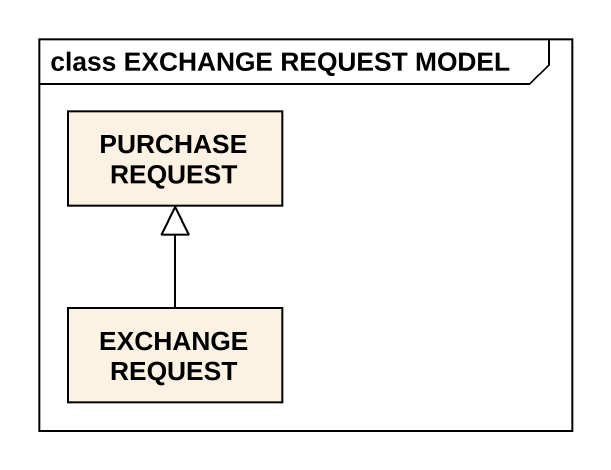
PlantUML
@startuml
mainframe class EXCHANGE REQUEST MODEL
hide circle
hide empty members
class "PURCHASE REQUEST" as PURCHASE_REQUEST
class "EXCHANGE REQUEST" as EXCHANGE_REQUEST
EXCHANGE_REQUEST -up-|> PURCHASE_REQUEST
@enduml
